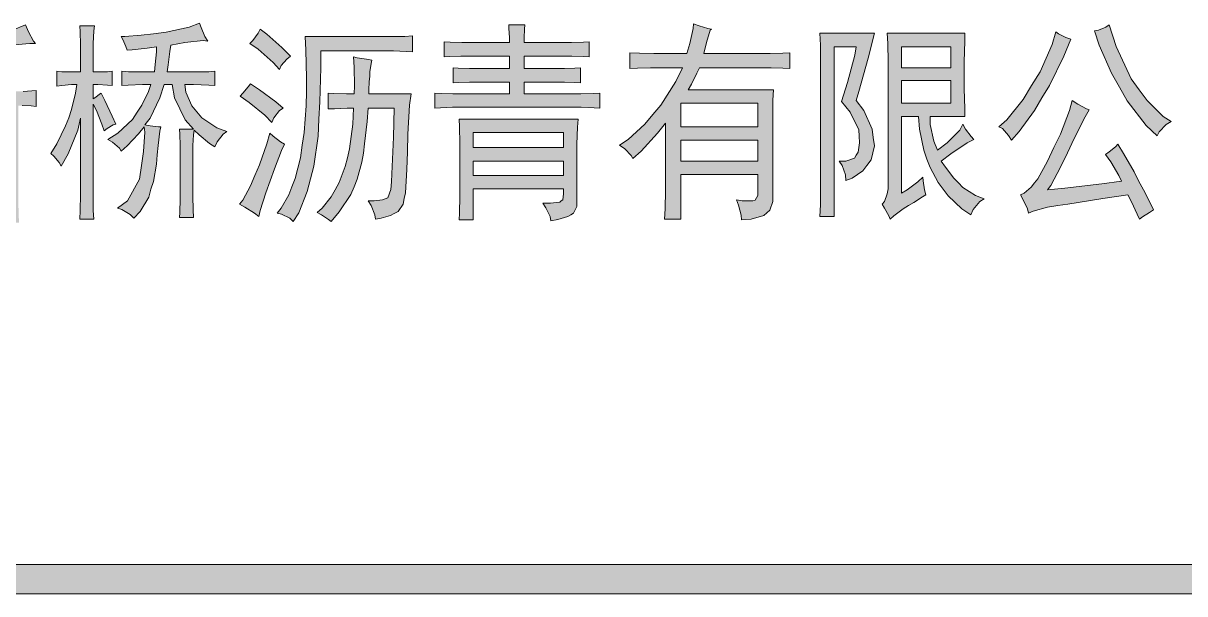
# Model space of a CAD drawing. Header units: millimetres. Extents: x 210 to 63265, y -7201 to 22496.
# Drawn here: x 61355 to 62209, y -2441 to -2022 of the extents above; entities that cross this region are included whole.
import ezdxf

# ---------------------------------------------------------------- set-up
doc = ezdxf.new("R2010")
doc.units = ezdxf.units.MM

msp = doc.modelspace()

# ---------------------------------------------------------------- hatches: boundary and pattern name
h = msp.add_hatch(color=0)
h.dxf.hatch_style = 2
h.paths.add_polyline_path([(61364.11, -2036.69), (61359.99, -2036.69), (61339.96, -2038.48), (61323.85, -2040.45), (61323.85, -2071.93), (61352.12, -2071.93), (61355.16, -2071.93), (61361.42, -2071.58), (61364.64, -2071.22), (61364.64, -2083.03), (61360.89, -2082.67), (61354.27, -2082.31), (61351.58, -2082.31), (61351.58, -2146), (61351.58, -2151.36), (61351.76, -2162.45), (61352.12, -2168.36), (61340.67, -2168.36), (61341.03, -2162.45), (61341.21, -2151.54), (61341.21, -2146.71), (61341.21, -2082.31), (61323.85, -2082.31), (61323.85, -2090.18), (61323.32, -2104.85), (61322.78, -2112.01), (61322.24, -2119.16), (61319.92, -2133.12), (61318.13, -2140.09), (61316.34, -2147.07), (61310.97, -2161.56), (61307.58, -2168.89), (61304.89, -2167.11), (61299.35, -2163.89), (61296.66, -2162.63), (61300.96, -2155.66), (61307.04, -2140.63), (61308.83, -2132.76), (61310.62, -2124.89), (61312.76, -2111.11), (61312.94, -2105.21), (61313.3, -2099.3), (61313.48, -2081.77), (61313.48, -2069.97), (61313.48, -2057.98), (61313.3, -2038.84), (61312.94, -2031.68), (61325.29, -2031.15), (61347.29, -2026.85), (61356.95, -2023.1), (61359.1, -2028.11), (61362.67, -2034.9)])
h = msp.add_hatch(color=0)
h.dxf.hatch_style = 2
h.paths.add_polyline_path([(61414.55, -2100.91), (61412.94, -2095.91), (61409.01, -2086.07), (61406.5, -2081.24), (61406.5, -2141.7), (61406.5, -2147.61), (61406.68, -2159.59), (61407.04, -2165.85), (61396.66, -2165.85), (61397.02, -2159.59), (61397.2, -2147.61), (61397.2, -2141.7), (61397.2, -2091.61), (61395.41, -2100.38), (61388.26, -2117.91), (61383.07, -2126.85), (61381.46, -2124.17), (61377.7, -2119.52), (61375.55, -2117.55), (61379.85, -2110.58), (61386.29, -2097.34), (61388.61, -2091.43), (61390.76, -2085.35), (61393.62, -2073.19), (61394.52, -2066.93), (61390.76, -2066.93), (61383.43, -2067.64), (61379.85, -2068.18), (61379.85, -2057.09), (61383.61, -2057.44), (61392.37, -2057.62), (61397.2, -2057.62), (61397.2, -2042.24), (61397.2, -2037.59), (61397.02, -2028.28), (61396.66, -2023.63), (61407.58, -2023.63), (61407.04, -2027.39), (61406.5, -2036.69), (61406.5, -2042.24), (61406.5, -2057.62), (61410.08, -2057.62), (61417.06, -2057.44), (61420.64, -2057.09), (61420.64, -2067.64), (61417.06, -2067.28), (61410.08, -2066.93), (61406.5, -2066.93), (61406.5, -2077.48), (61408.47, -2076.23), (61411.33, -2074.08), (61412.41, -2073.19), (61415.09, -2078.73), (61420.64, -2090.18), (61423.32, -2095.91), (61421.17, -2096.62), (61416.88, -2099.13)])
h = msp.add_hatch(color=0)
h.dxf.hatch_style = 2
h.paths.add_polyline_path([(61490.76, -2034.9), (61487.54, -2034.55), (61473.95, -2035.98), (61463.57, -2037.94), (61463.03, -2042.6), (61461.6, -2052.43), (61460.89, -2057.62), (61480.39, -2057.62), (61483.61, -2057.62), (61491.66, -2057.44), (61496.13, -2057.09), (61496.13, -2067.64), (61491.66, -2067.28), (61480.39, -2066.93), (61473.95, -2066.93), (61474.66, -2072.47), (61479.13, -2082.49), (61482.89, -2086.96), (61486.47, -2091.43), (61497.56, -2098.77), (61504.89, -2101.45), (61502.21, -2103.42), (61497.74, -2108.96), (61496.13, -2112.72), (61492.19, -2110.22), (61484.5, -2103.96), (61480.92, -2100.38), (61480.39, -2103.78), (61479.85, -2111.65), (61479.85, -2116.3), (61479.85, -2144.74), (61479.85, -2149.04), (61480.21, -2159.06), (61480.39, -2164.6), (61470.01, -2164.6), (61470.37, -2160.84), (61470.55, -2151), (61470.55, -2144.74), (61470.55, -2116.3), (61470.55, -2111.65), (61470.37, -2103.42), (61470.01, -2099.66), (61480.39, -2099.66), (61474.13, -2092.86), (61466.25, -2076.59), (61464.64, -2066.93), (61458.74, -2066.93), (61455.7, -2076.76), (61448.54, -2091.61), (61444.61, -2096.62), (61448.54, -2097.16), (61454.63, -2097.87), (61456.41, -2097.87), (61455.7, -2101.27), (61454.27, -2111.65), (61453.73, -2118.45), (61453.19, -2125.42), (61450.87, -2138.12), (61449.08, -2143.85), (61447.47, -2149.57), (61441.03, -2160.31), (61436.38, -2165.14), (61433.7, -2162.45), (61427.61, -2158.7), (61424.39, -2157.8), (61431.73, -2152.26), (61440.67, -2136.51), (61442.1, -2126.32), (61443.53, -2116.12), (61444.61, -2101.81), (61444.07, -2097.87), (61439.96, -2103.06), (61431.55, -2112.01), (61427.08, -2115.76), (61425.82, -2113.62), (61420.81, -2109.32), (61417.42, -2107.18), (61424.75, -2102.52), (61435.48, -2092.51), (61438.88, -2087.32), (61442.28, -2082.13), (61447.29, -2071.93), (61448.9, -2066.93), (61442.82, -2066.93), (61432.26, -2067.28), (61427.61, -2067.64), (61427.61, -2057.09), (61432.62, -2057.44), (61444.61, -2057.62), (61451.58, -2057.62), (61452.12, -2052.08), (61453.02, -2042.77), (61453.19, -2039.2), (61446.22, -2040.09), (61435.31, -2041.34), (61431.55, -2041.52), (61430.65, -2038.84), (61428.51, -2033.83), (61427.08, -2031.68), (61429.94, -2031.68), (61441.75, -2030.61), (61451.05, -2029.54), (61460.35, -2028.46), (61477.17, -2024.71), (61484.86, -2021.84), (61485.93, -2024.89), (61488.79, -2031.5)])
h = msp.add_hatch(color=0)
h.dxf.hatch_style = 2
h.paths.add_polyline_path([(61724.04, -2023.1), (61723.68, -2026.14), (61723.5, -2032.58), (61723.5, -2035.98), (61753.38, -2035.98), (61758.21, -2035.98), (61767.15, -2035.8), (61771.27, -2035.44), (61771.27, -2046.53), (61767.15, -2046.17), (61758.57, -2045.99), (61753.91, -2045.99), (61723.5, -2045.99), (61723.5, -2055.12), (61749.62, -2055.12), (61753.02, -2055.12), (61760.71, -2054.94), (61764.83, -2054.58), (61764.83, -2065.67), (61760.71, -2065.31), (61753.02, -2065.14), (61749.62, -2065.14), (61723.5, -2065.14), (61723.5, -2073.72), (61759.82, -2073.72), (61765.01, -2073.72), (61774.49, -2073.37), (61778.96, -2073.19), (61778.96, -2084.28), (61774.84, -2083.92), (61765.36, -2083.56), (61759.82, -2083.56), (61675.02, -2083.56), (61670.73, -2083.56), (61661.96, -2083.92), (61657.67, -2084.28), (61657.67, -2073.19), (61662.32, -2073.37), (61670.91, -2073.72), (61675.02, -2073.72), (61712.59, -2073.72), (61712.59, -2065.14), (61687.54, -2065.14), (61683.25, -2065.14), (61675.02, -2065.31), (61671.27, -2065.67), (61671.27, -2054.58), (61675.02, -2054.94), (61683.25, -2055.12), (61687.54, -2055.12), (61712.59, -2055.12), (61712.59, -2045.99), (61681.64, -2045.99), (61676.99, -2045.99), (61668.58, -2046.17), (61664.65, -2046.53), (61664.65, -2035.44), (61669.12, -2035.8), (61677.53, -2035.98), (61681.64, -2035.98), (61712.59, -2035.98), (61712.59, -2032.4), (61712.23, -2025.78), (61712.05, -2023.1)])
h = msp.add_hatch(color=0)
h.paths.add_polyline_path([(61793.63, -2111.47), (61799.89, -2107.18), (61812.05, -2095.91), (61818.14, -2088.93), (61824.04, -2081.95), (61834.95, -2064.78), (61839.78, -2054.58), (61820.28, -2054.58), (61816.35, -2054.58), (61806.87, -2054.94), (61801.14, -2055.12), (61801.14, -2043.49), (61808.3, -2043.85), (61818.85, -2044.03), (61822.43, -2044.03), (61843, -2044.03), (61845.33, -2036.69), (61847.65, -2025.78), (61848.01, -2022.38), (61852.13, -2023.63), (61858.57, -2025.6), (61861.07, -2026.14), (61860.18, -2027.03), (61857.49, -2035.98), (61855.53, -2044.03), (61899.53, -2044.03), (61904.18, -2044.03), (61913.67, -2043.85), (61918.68, -2043.49), (61918.68, -2055.12), (61913.67, -2054.94), (61905.08, -2054.58), (61901.32, -2054.58), (61852.31, -2054.58), (61850.34, -2058.52), (61846.4, -2066.57), (61844.08, -2070.68), (61906.69, -2070.68), (61906.33, -2078.37), (61906.15, -2092.33), (61906.15, -2098.41), (61906.15, -2148.5), (61906.15, -2152.79), (61904.01, -2159.23), (61901.86, -2161.2), (61899.53, -2163.17), (61890.41, -2165.85), (61883.25, -2166.39), (61883.08, -2162.99), (61881.11, -2155.66), (61879.5, -2151.54), (61883.61, -2152.26), (61889.52, -2152.44), (61891.48, -2152.26), (61893.27, -2151.9), (61895.24, -2148.5), (61895.24, -2145.46), (61895.24, -2133.12), (61838.71, -2133.12), (61838.71, -2165.85), (61826.72, -2165.85), (61827.08, -2158.16), (61827.26, -2144.74), (61827.26, -2139.2), (61827.26, -2095.37), (61821.54, -2102.7), (61809.55, -2115.76), (61803.29, -2121.31), (61802.22, -2119.16), (61797.39, -2114.15)])
h.paths.add_polyline_path([(61895.24, -2097.87), (61895.24, -2080.52), (61838.71, -2080.52), (61838.71, -2097.87)])
h.paths.add_polyline_path([(61895.24, -2123.1), (61895.24, -2107.71), (61838.71, -2107.71), (61838.71, -2123.1)])
h = msp.add_hatch(color=0)
h.dxf.hatch_style = 2
h.paths.add_polyline_path([(62153.56, -2023.1), (62158.75, -2038.84), (62169.66, -2062.63), (62175.57, -2070.68), (62181.47, -2078.73), (62193.28, -2090.36), (62199.18, -2094.12), (62195.42, -2096.26), (62190.24, -2101.63), (62188.8, -2104.67), (62180.75, -2096.98), (62166.8, -2078.91), (62161.08, -2068.71), (62155.35, -2058.52), (62146.23, -2037.94), (62142.65, -2027.39), (62145.69, -2026.85), (62151.06, -2024.71)])
h = msp.add_hatch(color=0)
h.dxf.hatch_style = 2
h.paths.add_polyline_path([(61529.4, -2026.14), (61534.23, -2029.89), (61545.32, -2039.73), (61551.59, -2045.99), (61548.9, -2048.14), (61544.79, -2052.97), (61543.54, -2055.83), (61538.88, -2050.65), (61527.97, -2040.99), (61521.71, -2036.69), (61523.86, -2034.55), (61527.79, -2029.18)])
h = msp.add_hatch(color=0)
h.dxf.hatch_style = 2
h.paths.add_polyline_path([(61553.73, -2167.64), (61551.05, -2165.14), (61545.15, -2162.1), (61541.93, -2161.56), (61544.79, -2157.8), (61550.33, -2147.96), (61552.66, -2142.06), (61555.16, -2135.98), (61558.92, -2120.77), (61560.35, -2111.47), (61561.78, -2102.17), (61563.21, -2082.49), (61563.39, -2072.11), (61563.39, -2061.92), (61563.04, -2041.52), (61562.5, -2031.68), (61622.79, -2031.68), (61626.36, -2031.68), (61635.67, -2031.5), (61641.39, -2031.15), (61641.39, -2042.77), (61636.74, -2042.6), (61627.44, -2042.24), (61622.79, -2042.24), (61573.95, -2042.24), (61573.95, -2054.58), (61573.23, -2079.63), (61572.52, -2092.33), (61571.98, -2104.85), (61568.76, -2126.85), (61566.26, -2136.16), (61563.93, -2145.46), (61557.67, -2161.2)])
h = msp.add_hatch(color=0)
h.dxf.hatch_style = 2
h.paths.add_polyline_path([(61981.11, -2029.18), (61976.28, -2047.43), (61969.48, -2072.11), (61967.51, -2078.73), (61973.06, -2086.07), (61979.32, -2099.66), (61980.04, -2105.92), (61980.93, -2112.01), (61978.6, -2122.2), (61975.38, -2126.32), (61972.34, -2130.25), (61964.65, -2135.8), (61960, -2137.41), (61959.64, -2133.29), (61957.32, -2126.32), (61954.99, -2123.1), (61960, -2123.1), (61966.26, -2120.95), (61967.51, -2118.8), (61968.94, -2116.66), (61970.02, -2109.68), (61969.66, -2104.85), (61969.48, -2100.2), (61963.04, -2087.32), (61956.78, -2079.27), (61961.07, -2065.31), (61966.44, -2045.28), (61967.51, -2039.2), (61951.23, -2039.2), (61951.23, -2163.89), (61940.86, -2163.89), (61941.22, -2155.3), (61941.39, -2138.3), (61941.39, -2129.9), (61941.39, -2057.62), (61941.39, -2052.08), (61941.22, -2037.94), (61940.86, -2029.18)])
h = msp.add_hatch(color=0)
h.paths.add_polyline_path([(62047.48, -2029.18), (62047.3, -2034.9), (62046.94, -2050.29), (62046.94, -2060.13), (62046.94, -2069.79), (62047.3, -2084.81), (62047.48, -2090.36), (62021.9, -2090.36), (62021.9, -2096.26), (62024.58, -2108.61), (62027.44, -2115.05), (62034.42, -2109.86), (62043.72, -2100.38), (62045.87, -2095.91), (62048.02, -2099.66), (62052.13, -2105.21), (62054.1, -2107.18), (62049.09, -2109.86), (62037.1, -2117.91), (62030.13, -2123.1), (62033.17, -2127.75), (62039.43, -2135.8), (62042.65, -2139.2), (62045.87, -2142.6), (62055.35, -2148.5), (62061.61, -2151), (62058.39, -2152.79), (62053.56, -2158.7), (62051.77, -2162.63), (62045.33, -2158.16), (62035.13, -2148.68), (62031.38, -2143.85), (62027.8, -2139.02), (62021.9, -2127.93), (62019.57, -2121.67), (62017.25, -2115.23), (62014.03, -2099.66), (62013.31, -2090.36), (62000.79, -2090.36), (62000.79, -2146.71), (62005.08, -2144.21), (62012.95, -2138.3), (62016.53, -2134.9), (62016.71, -2137.77), (62017.78, -2144.21), (62018.68, -2147.96), (62016.17, -2149.39), (62009.91, -2153.51), (62005.98, -2155.84), (62002.04, -2158.34), (61995.24, -2163.35), (61992.56, -2165.85), (61991.48, -2163.35), (61988.44, -2157.8), (61986.65, -2154.76), (61988.26, -2152.79), (61990.41, -2147.25), (61990.95, -2143.49), (61990.95, -2056.37), (61990.95, -2050.29), (61990.77, -2036.69), (61990.41, -2029.18)])
h.paths.add_polyline_path([(62037.1, -2080.52), (62037.1, -2063.88), (62000.79, -2063.88), (62000.79, -2080.52)])
h.paths.add_polyline_path([(62037.1, -2054.58), (62037.1, -2039.2), (62000.79, -2039.2), (62000.79, -2054.58)])
h = msp.add_hatch(color=0)
h.dxf.hatch_style = 2
h.paths.add_polyline_path([(62125.3, -2033.65), (62120.11, -2045.99), (62109.55, -2067.64), (62104.01, -2076.76), (62098.64, -2086.07), (62087.37, -2101.45), (62081.83, -2107.71), (62079.5, -2104.31), (62075.03, -2099.3), (62072.52, -2097.87), (62078.25, -2092.86), (62090.23, -2077.84), (62096.5, -2067.64), (62102.76, -2057.44), (62111.7, -2037.59), (62114.38, -2028.11), (62116.35, -2029.54), (62121.72, -2032.4)])
h = msp.add_hatch(color=0)
h.dxf.hatch_style = 2
h.paths.add_polyline_path([(61614.2, -2165.85), (61613.66, -2162.63), (61610.98, -2155.84), (61608.65, -2152.26), (61613.13, -2152.26), (61619.39, -2151.54), (61621.18, -2151), (61623.14, -2150.29), (61625.47, -2144.03), (61625.83, -2138.3), (61626.18, -2132.58), (61627.26, -2105.57), (61627.79, -2084.28), (61608.65, -2084.28), (61607.94, -2094.12), (61606.15, -2110.58), (61605.25, -2117.37), (61604.18, -2123.99), (61600.78, -2136.34), (61598.46, -2142.06), (61595.95, -2147.78), (61587.54, -2160.49), (61581.46, -2167.64), (61579.67, -2166.03), (61574.48, -2162.63), (61571.26, -2160.84), (61575.02, -2157.8), (61581.64, -2149.39), (61584.5, -2144.21), (61587.36, -2138.84), (61591.84, -2127.21), (61593.45, -2120.77), (61595.06, -2114.15), (61597.38, -2095.91), (61597.92, -2084.28), (61593.27, -2084.28), (61583.97, -2084.64), (61579.31, -2084.81), (61579.31, -2073.19), (61583.43, -2073.37), (61592.91, -2073.72), (61598.46, -2073.72), (61598.63, -2067.82), (61598.46, -2054.22), (61597.92, -2046.53), (61600.78, -2047.25), (61607.58, -2048.32), (61611.52, -2049.04), (61610.98, -2051.54), (61610.08, -2057.44), (61609.91, -2061.02), (61609.55, -2064.6), (61609.19, -2071.04), (61609.19, -2073.72), (61640.32, -2073.72), (61639.24, -2082.13), (61637.81, -2103.42), (61637.63, -2116.3), (61637.28, -2129.36), (61636.2, -2146.53), (61635.31, -2150.65), (61634.59, -2154.76), (61630.84, -2160.31), (61627.97, -2161.74), (61625.11, -2163.17), (61618.31, -2165.14)])
h = msp.add_hatch(color=0)
h.dxf.hatch_style = 2
h.paths.add_polyline_path([(61522.25, -2066.39), (61528.87, -2070.68), (61540.85, -2079.63), (61546.22, -2084.28), (61543.54, -2086.07), (61539.42, -2091.43), (61537.99, -2094.83), (61532.8, -2089.47), (61521.17, -2079.98), (61514.73, -2075.51), (61516.52, -2073.19), (61520.46, -2068.54)])
h = msp.add_hatch(color=0)
h.dxf.hatch_style = 2
h.paths.add_polyline_path([(62162.69, -2137.95), (62160.54, -2133.65), (62154.64, -2123.81), (62150.88, -2118.27), (62153.56, -2116.3), (62158.21, -2112.72), (62160, -2110.75), (62164.12, -2117.55), (62171.81, -2130.97), (62175.21, -2137.77), (62178.79, -2144.39), (62184.15, -2154.94), (62186.12, -2159.06), (62183.08, -2160.84), (62178.07, -2164.24), (62175.75, -2165.85), (62174.14, -2162.1), (62169.84, -2153.15), (62167.16, -2147.96), (62148.91, -2150.65), (62123.15, -2154.76), (62115.82, -2155.84), (62108.3, -2157.09), (62097.57, -2159.95), (62094.17, -2161.56), (62093.45, -2158.34), (62090.41, -2151.54), (62088.27, -2147.96), (62090.95, -2146.71), (62096.14, -2142.24), (62098.64, -2139.2), (62100.97, -2136.16), (62108.3, -2123.1), (62112.95, -2113.26), (62117.78, -2103.42), (62124.4, -2086.07), (62126.37, -2078.73), (62130.49, -2081.42), (62136.75, -2084.81), (62138.89, -2085.53), (62135.85, -2090.72), (62127.8, -2106.46), (62122.79, -2117.02), (62117.78, -2127.57), (62110.63, -2141.17), (62108.3, -2144.21), (62120.82, -2142.95), (62148.02, -2139.91)])
h = msp.add_hatch(color=0)
h.paths.add_polyline_path([(61737.1, -2154.05), (61742.82, -2154.05), (61749.62, -2153.33), (61750.69, -2152.44), (61751.77, -2151.72), (61752.48, -2147.25), (61752.3, -2143.49), (61685.93, -2143.49), (61685.93, -2166.39), (61675.56, -2166.39), (61675.92, -2161.56), (61676.1, -2148.86), (61676.1, -2141.17), (61676.1, -2117.02), (61676.1, -2110.22), (61675.92, -2097.87), (61675.56, -2092.33), (61763.22, -2092.33), (61762.68, -2098.23), (61762.14, -2110.75), (61762.14, -2117.55), (61762.14, -2152.79), (61762.14, -2156.55), (61759.82, -2161.56), (61757.67, -2162.63), (61755.52, -2163.89), (61748.19, -2166.03), (61743, -2167.11), (61742.47, -2163.89), (61739.42, -2157.45)])
h.paths.add_polyline_path([(61752.3, -2113.26), (61752.3, -2102.17), (61685.93, -2102.17), (61685.93, -2113.26)])
h.paths.add_polyline_path([(61752.3, -2133.65), (61752.3, -2123.1), (61685.93, -2123.1), (61685.93, -2133.65)])
h = msp.add_hatch(color=0)
h.dxf.hatch_style = 2
h.paths.add_polyline_path([(61547.29, -2110.75), (61545.15, -2115.41), (61539.78, -2128.82), (61536.74, -2137.77), (61533.52, -2146.53), (61529.4, -2159.59), (61528.33, -2163.89), (61525.29, -2161.56), (61518.13, -2156.91), (61514.2, -2154.76), (61516.52, -2151.9), (61522.25, -2141.34), (61525.47, -2133.65), (61528.87, -2125.96), (61534.23, -2110.58), (61536.38, -2102.7), (61538.88, -2104.85), (61544.25, -2108.96)])
h = msp.add_hatch(color=0)
h.dxf.hatch_style = 2
h.paths.add_polyline_path([(60271.96, -2441.17), (60271.96, -2419.7), (62773.96, -2419.7), (62773.96, -2441.17)])

# ---------------------------------------------------------------- linework, layer by layer
at = {"color": 0, "lineweight": 0}
for points in [[(61347.29, -2026.85), (61356.95, -2023.1), (61359.1, -2028.11), (61362.67, -2034.9), (61364.11, -2036.69), (61359.99, -2036.69), (61339.96, -2038.48)], [(61355.16, -2071.93), (61361.42, -2071.58), (61364.64, -2071.22), (61364.64, -2083.03), (61360.89, -2082.67), (61354.27, -2082.31)]]:
    msp.add_lwpolyline(points, dxfattribs=at)
for points in [[(61414.55, -2100.91), (61412.94, -2095.91), (61409.01, -2086.07), (61406.5, -2081.24), (61406.5, -2141.7), (61406.5, -2147.61), (61406.68, -2159.59), (61407.04, -2165.85), (61396.66, -2165.85), (61397.02, -2159.59), (61397.2, -2147.61), (61397.2, -2141.7), (61397.2, -2091.61), (61395.41, -2100.38), (61388.26, -2117.91), (61383.07, -2126.85), (61381.46, -2124.17), (61377.7, -2119.52), (61375.55, -2117.55), (61379.85, -2110.58), (61386.29, -2097.34), (61388.61, -2091.43), (61390.76, -2085.35), (61393.62, -2073.19), (61394.52, -2066.93), (61390.76, -2066.93), (61383.43, -2067.64), (61379.85, -2068.18), (61379.85, -2057.09), (61383.61, -2057.44), (61392.37, -2057.62), (61397.2, -2057.62), (61397.2, -2042.24), (61397.2, -2037.59), (61397.02, -2028.28), (61396.66, -2023.63), (61407.58, -2023.63), (61407.04, -2027.39), (61406.5, -2036.69), (61406.5, -2042.24), (61406.5, -2057.62), (61410.08, -2057.62), (61417.06, -2057.44), (61420.64, -2057.09), (61420.64, -2067.64), (61417.06, -2067.28), (61410.08, -2066.93), (61406.5, -2066.93), (61406.5, -2077.48), (61408.47, -2076.23), (61411.33, -2074.08), (61412.41, -2073.19), (61415.09, -2078.73), (61420.64, -2090.18), (61423.32, -2095.91), (61421.17, -2096.62), (61416.88, -2099.13)], [(61490.76, -2034.9), (61487.54, -2034.55), (61473.95, -2035.98), (61463.57, -2037.94), (61463.03, -2042.6), (61461.6, -2052.43), (61460.89, -2057.62), (61480.39, -2057.62), (61483.61, -2057.62), (61491.66, -2057.44), (61496.13, -2057.09), (61496.13, -2067.64), (61491.66, -2067.28), (61480.39, -2066.93), (61473.95, -2066.93), (61474.66, -2072.47), (61479.13, -2082.49), (61482.89, -2086.96), (61486.47, -2091.43), (61497.56, -2098.77), (61504.89, -2101.45), (61502.21, -2103.42), (61497.74, -2108.96), (61496.13, -2112.72), (61492.19, -2110.22), (61484.5, -2103.96), (61480.92, -2100.38), (61480.39, -2103.78), (61479.85, -2111.65), (61479.85, -2116.3), (61479.85, -2144.74), (61479.85, -2149.04), (61480.21, -2159.06), (61480.39, -2164.6), (61470.01, -2164.6), (61470.37, -2160.84), (61470.55, -2151), (61470.55, -2144.74), (61470.55, -2116.3), (61470.55, -2111.65), (61470.37, -2103.42), (61470.01, -2099.66), (61480.39, -2099.66), (61474.13, -2092.86), (61466.25, -2076.59), (61464.64, -2066.93), (61458.74, -2066.93), (61455.7, -2076.76), (61448.54, -2091.61), (61444.61, -2096.62), (61448.54, -2097.16), (61454.63, -2097.87), (61456.41, -2097.87), (61455.7, -2101.27), (61454.27, -2111.65), (61453.73, -2118.45), (61453.19, -2125.42), (61450.87, -2138.12), (61449.08, -2143.85), (61447.47, -2149.57), (61441.03, -2160.31), (61436.38, -2165.14), (61433.7, -2162.45), (61427.61, -2158.7), (61424.39, -2157.8), (61431.73, -2152.26), (61440.67, -2136.51), (61442.1, -2126.32), (61443.53, -2116.12), (61444.61, -2101.81), (61444.07, -2097.87), (61439.96, -2103.06), (61431.55, -2112.01), (61427.08, -2115.76), (61425.82, -2113.62), (61420.81, -2109.32), (61417.42, -2107.18), (61424.75, -2102.52), (61435.48, -2092.51), (61438.88, -2087.32), (61442.28, -2082.13), (61447.29, -2071.93), (61448.9, -2066.93), (61442.82, -2066.93), (61432.26, -2067.28), (61427.61, -2067.64), (61427.61, -2057.09), (61432.62, -2057.44), (61444.61, -2057.62), (61451.58, -2057.62), (61452.12, -2052.08), (61453.02, -2042.77), (61453.19, -2039.2), (61446.22, -2040.09), (61435.31, -2041.34), (61431.55, -2041.52), (61430.65, -2038.84), (61428.51, -2033.83), (61427.08, -2031.68), (61429.94, -2031.68), (61441.75, -2030.61), (61451.05, -2029.54), (61460.35, -2028.46), (61477.17, -2024.71), (61484.86, -2021.84), (61485.93, -2024.89), (61488.79, -2031.5)], [(61724.04, -2023.1), (61723.68, -2026.14), (61723.5, -2032.58), (61723.5, -2035.98), (61753.38, -2035.98), (61758.21, -2035.98), (61767.15, -2035.8), (61771.27, -2035.44), (61771.27, -2046.53), (61767.15, -2046.17), (61758.57, -2045.99), (61753.91, -2045.99), (61723.5, -2045.99), (61723.5, -2055.12), (61749.62, -2055.12), (61753.02, -2055.12), (61760.71, -2054.94), (61764.83, -2054.58), (61764.83, -2065.67), (61760.71, -2065.31), (61753.02, -2065.14), (61749.62, -2065.14), (61723.5, -2065.14), (61723.5, -2073.72), (61759.82, -2073.72), (61765.01, -2073.72), (61774.49, -2073.37), (61778.96, -2073.19), (61778.96, -2084.28), (61774.84, -2083.92), (61765.36, -2083.56), (61759.82, -2083.56), (61675.02, -2083.56), (61670.73, -2083.56), (61661.96, -2083.92), (61657.67, -2084.28), (61657.67, -2073.19), (61662.32, -2073.37), (61670.91, -2073.72), (61675.02, -2073.72), (61712.59, -2073.72), (61712.59, -2065.14), (61687.54, -2065.14), (61683.25, -2065.14), (61675.02, -2065.31), (61671.27, -2065.67), (61671.27, -2054.58), (61675.02, -2054.94), (61683.25, -2055.12), (61687.54, -2055.12), (61712.59, -2055.12), (61712.59, -2045.99), (61681.64, -2045.99), (61676.99, -2045.99), (61668.58, -2046.17), (61664.65, -2046.53), (61664.65, -2035.44), (61669.12, -2035.8), (61677.53, -2035.98), (61681.64, -2035.98), (61712.59, -2035.98), (61712.59, -2032.4), (61712.23, -2025.78), (61712.05, -2023.1)], [(61793.63, -2111.47), (61799.89, -2107.18), (61812.05, -2095.91), (61818.14, -2088.93), (61824.04, -2081.95), (61834.95, -2064.78), (61839.78, -2054.58), (61820.28, -2054.58), (61816.35, -2054.58), (61806.87, -2054.94), (61801.14, -2055.12), (61801.14, -2043.49), (61808.3, -2043.85), (61818.85, -2044.03), (61822.43, -2044.03), (61843, -2044.03), (61845.33, -2036.69), (61847.65, -2025.78), (61848.01, -2022.38), (61852.13, -2023.63), (61858.57, -2025.6), (61861.07, -2026.14), (61860.18, -2027.03), (61857.49, -2035.98), (61855.53, -2044.03), (61899.53, -2044.03), (61904.18, -2044.03), (61913.67, -2043.85), (61918.68, -2043.49), (61918.68, -2055.12), (61913.67, -2054.94), (61905.08, -2054.58), (61901.32, -2054.58), (61852.31, -2054.58), (61850.34, -2058.52), (61846.4, -2066.57), (61844.08, -2070.68), (61906.69, -2070.68), (61906.33, -2078.37), (61906.15, -2092.33), (61906.15, -2098.41), (61906.15, -2148.5), (61906.15, -2152.79), (61904.01, -2159.23), (61901.86, -2161.2), (61899.53, -2163.17), (61890.41, -2165.85), (61883.25, -2166.39), (61883.08, -2162.99), (61881.11, -2155.66), (61879.5, -2151.54), (61883.61, -2152.26), (61889.52, -2152.44), (61891.48, -2152.26), (61893.27, -2151.9), (61895.24, -2148.5), (61895.24, -2145.46), (61895.24, -2133.12), (61838.71, -2133.12), (61838.71, -2165.85), (61826.72, -2165.85), (61827.08, -2158.16), (61827.26, -2144.74), (61827.26, -2139.2), (61827.26, -2095.37), (61821.54, -2102.7), (61809.55, -2115.76), (61803.29, -2121.31), (61802.22, -2119.16), (61797.39, -2114.15)], [(62153.56, -2023.1), (62158.75, -2038.84), (62169.66, -2062.63), (62175.57, -2070.68), (62181.47, -2078.73), (62193.28, -2090.36), (62199.18, -2094.12), (62195.42, -2096.26), (62190.24, -2101.63), (62188.8, -2104.67), (62180.75, -2096.98), (62166.8, -2078.91), (62161.08, -2068.71), (62155.35, -2058.52), (62146.23, -2037.94), (62142.65, -2027.39), (62145.69, -2026.85), (62151.06, -2024.71)], [(61529.4, -2026.14), (61534.23, -2029.89), (61545.32, -2039.73), (61551.59, -2045.99), (61548.9, -2048.14), (61544.79, -2052.97), (61543.54, -2055.83), (61538.88, -2050.65), (61527.97, -2040.99), (61521.71, -2036.69), (61523.86, -2034.55), (61527.79, -2029.18)], [(61553.73, -2167.64), (61551.05, -2165.14), (61545.15, -2162.1), (61541.93, -2161.56), (61544.79, -2157.8), (61550.33, -2147.96), (61552.66, -2142.06), (61555.16, -2135.98), (61558.92, -2120.77), (61560.35, -2111.47), (61561.78, -2102.17), (61563.21, -2082.49), (61563.39, -2072.11), (61563.39, -2061.92), (61563.04, -2041.52), (61562.5, -2031.68), (61622.79, -2031.68), (61626.36, -2031.68), (61635.67, -2031.5), (61641.39, -2031.15), (61641.39, -2042.77), (61636.74, -2042.6), (61627.44, -2042.24), (61622.79, -2042.24), (61573.95, -2042.24), (61573.95, -2054.58), (61573.23, -2079.63), (61572.52, -2092.33), (61571.98, -2104.85), (61568.76, -2126.85), (61566.26, -2136.16), (61563.93, -2145.46), (61557.67, -2161.2)], [(61981.11, -2029.18), (61976.28, -2047.43), (61969.48, -2072.11), (61967.51, -2078.73), (61973.06, -2086.07), (61979.32, -2099.66), (61980.04, -2105.92), (61980.93, -2112.01), (61978.6, -2122.2), (61975.38, -2126.32), (61972.34, -2130.25), (61964.65, -2135.8), (61960, -2137.41), (61959.64, -2133.29), (61957.32, -2126.32), (61954.99, -2123.1), (61960, -2123.1), (61966.26, -2120.95), (61967.51, -2118.8), (61968.94, -2116.66), (61970.02, -2109.68), (61969.66, -2104.85), (61969.48, -2100.2), (61963.04, -2087.32), (61956.78, -2079.27), (61961.07, -2065.31), (61966.44, -2045.28), (61967.51, -2039.2), (61951.23, -2039.2), (61951.23, -2163.89), (61940.86, -2163.89), (61941.22, -2155.3), (61941.39, -2138.3), (61941.39, -2129.9), (61941.39, -2057.62), (61941.39, -2052.08), (61941.22, -2037.94), (61940.86, -2029.18)], [(62047.48, -2029.18), (62047.3, -2034.9), (62046.94, -2050.29), (62046.94, -2060.13), (62046.94, -2069.79), (62047.3, -2084.81), (62047.48, -2090.36), (62021.9, -2090.36), (62021.9, -2096.26), (62024.58, -2108.61), (62027.44, -2115.05), (62034.42, -2109.86), (62043.72, -2100.38), (62045.87, -2095.91), (62048.02, -2099.66), (62052.13, -2105.21), (62054.1, -2107.18), (62049.09, -2109.86), (62037.1, -2117.91), (62030.13, -2123.1), (62033.17, -2127.75), (62039.43, -2135.8), (62042.65, -2139.2), (62045.87, -2142.6), (62055.35, -2148.5), (62061.61, -2151), (62058.39, -2152.79), (62053.56, -2158.7), (62051.77, -2162.63), (62045.33, -2158.16), (62035.13, -2148.68), (62031.38, -2143.85), (62027.8, -2139.02), (62021.9, -2127.93), (62019.57, -2121.67), (62017.25, -2115.23), (62014.03, -2099.66), (62013.31, -2090.36), (62000.79, -2090.36), (62000.79, -2146.71), (62005.08, -2144.21), (62012.95, -2138.3), (62016.53, -2134.9), (62016.71, -2137.77), (62017.78, -2144.21), (62018.68, -2147.96), (62016.17, -2149.39), (62009.91, -2153.51), (62005.98, -2155.84), (62002.04, -2158.34), (61995.24, -2163.35), (61992.56, -2165.85), (61991.48, -2163.35), (61988.44, -2157.8), (61986.65, -2154.76), (61988.26, -2152.79), (61990.41, -2147.25), (61990.95, -2143.49), (61990.95, -2056.37), (61990.95, -2050.29), (61990.77, -2036.69), (61990.41, -2029.18)], [(62125.3, -2033.65), (62120.11, -2045.99), (62109.55, -2067.64), (62104.01, -2076.76), (62098.64, -2086.07), (62087.37, -2101.45), (62081.83, -2107.71), (62079.5, -2104.31), (62075.03, -2099.3), (62072.52, -2097.87), (62078.25, -2092.86), (62090.23, -2077.84), (62096.5, -2067.64), (62102.76, -2057.44), (62111.7, -2037.59), (62114.38, -2028.11), (62116.35, -2029.54), (62121.72, -2032.4)], [(62037.1, -2054.58), (62037.1, -2039.2), (62000.79, -2039.2), (62000.79, -2054.58)], [(61614.2, -2165.85), (61613.66, -2162.63), (61610.98, -2155.84), (61608.65, -2152.26), (61613.13, -2152.26), (61619.39, -2151.54), (61621.18, -2151), (61623.14, -2150.29), (61625.47, -2144.03), (61625.83, -2138.3), (61626.18, -2132.58), (61627.26, -2105.57), (61627.79, -2084.28), (61608.65, -2084.28), (61607.94, -2094.12), (61606.15, -2110.58), (61605.25, -2117.37), (61604.18, -2123.99), (61600.78, -2136.34), (61598.46, -2142.06), (61595.95, -2147.78), (61587.54, -2160.49), (61581.46, -2167.64), (61579.67, -2166.03), (61574.48, -2162.63), (61571.26, -2160.84), (61575.02, -2157.8), (61581.64, -2149.39), (61584.5, -2144.21), (61587.36, -2138.84), (61591.84, -2127.21), (61593.45, -2120.77), (61595.06, -2114.15), (61597.38, -2095.91), (61597.92, -2084.28), (61593.27, -2084.28), (61583.97, -2084.64), (61579.31, -2084.81), (61579.31, -2073.19), (61583.43, -2073.37), (61592.91, -2073.72), (61598.46, -2073.72), (61598.63, -2067.82), (61598.46, -2054.22), (61597.92, -2046.53), (61600.78, -2047.25), (61607.58, -2048.32), (61611.52, -2049.04), (61610.98, -2051.54), (61610.08, -2057.44), (61609.91, -2061.02), (61609.55, -2064.6), (61609.19, -2071.04), (61609.19, -2073.72), (61640.32, -2073.72), (61639.24, -2082.13), (61637.81, -2103.42), (61637.63, -2116.3), (61637.28, -2129.36), (61636.2, -2146.53), (61635.31, -2150.65), (61634.59, -2154.76), (61630.84, -2160.31), (61627.97, -2161.74), (61625.11, -2163.17), (61618.31, -2165.14)], [(61522.25, -2066.39), (61528.87, -2070.68), (61540.85, -2079.63), (61546.22, -2084.28), (61543.54, -2086.07), (61539.42, -2091.43), (61537.99, -2094.83), (61532.8, -2089.47), (61521.17, -2079.98), (61514.73, -2075.51), (61516.52, -2073.19), (61520.46, -2068.54)], [(62037.1, -2080.52), (62037.1, -2063.88), (62000.79, -2063.88), (62000.79, -2080.52)], [(61895.24, -2097.87), (61895.24, -2080.52), (61838.71, -2080.52), (61838.71, -2097.87)], [(62162.69, -2137.95), (62160.54, -2133.65), (62154.64, -2123.81), (62150.88, -2118.27), (62153.56, -2116.3), (62158.21, -2112.72), (62160, -2110.75), (62164.12, -2117.55), (62171.81, -2130.97), (62175.21, -2137.77), (62178.79, -2144.39), (62184.15, -2154.94), (62186.12, -2159.06), (62183.08, -2160.84), (62178.07, -2164.24), (62175.75, -2165.85), (62174.14, -2162.1), (62169.84, -2153.15), (62167.16, -2147.96), (62148.91, -2150.65), (62123.15, -2154.76), (62115.82, -2155.84), (62108.3, -2157.09), (62097.57, -2159.95), (62094.17, -2161.56), (62093.45, -2158.34), (62090.41, -2151.54), (62088.27, -2147.96), (62090.95, -2146.71), (62096.14, -2142.24), (62098.64, -2139.2), (62100.97, -2136.16), (62108.3, -2123.1), (62112.95, -2113.26), (62117.78, -2103.42), (62124.4, -2086.07), (62126.37, -2078.73), (62130.49, -2081.42), (62136.75, -2084.81), (62138.89, -2085.53), (62135.85, -2090.72), (62127.8, -2106.46), (62122.79, -2117.02), (62117.78, -2127.57), (62110.63, -2141.17), (62108.3, -2144.21), (62120.82, -2142.95), (62148.02, -2139.91)], [(61737.1, -2154.05), (61742.82, -2154.05), (61749.62, -2153.33), (61750.69, -2152.44), (61751.77, -2151.72), (61752.48, -2147.25), (61752.3, -2143.49), (61685.93, -2143.49), (61685.93, -2166.39), (61675.56, -2166.39), (61675.92, -2161.56), (61676.1, -2148.86), (61676.1, -2141.17), (61676.1, -2117.02), (61676.1, -2110.22), (61675.92, -2097.87), (61675.56, -2092.33), (61763.22, -2092.33), (61762.68, -2098.23), (61762.14, -2110.75), (61762.14, -2117.55), (61762.14, -2152.79), (61762.14, -2156.55), (61759.82, -2161.56), (61757.67, -2162.63), (61755.52, -2163.89), (61748.19, -2166.03), (61743, -2167.11), (61742.47, -2163.89), (61739.42, -2157.45)], [(61547.29, -2110.75), (61545.15, -2115.41), (61539.78, -2128.82), (61536.74, -2137.77), (61533.52, -2146.53), (61529.4, -2159.59), (61528.33, -2163.89), (61525.29, -2161.56), (61518.13, -2156.91), (61514.2, -2154.76), (61516.52, -2151.9), (61522.25, -2141.34), (61525.47, -2133.65), (61528.87, -2125.96), (61534.23, -2110.58), (61536.38, -2102.7), (61538.88, -2104.85), (61544.25, -2108.96)], [(61752.3, -2113.26), (61752.3, -2102.17), (61685.93, -2102.17), (61685.93, -2113.26)], [(61895.24, -2123.1), (61895.24, -2107.71), (61838.71, -2107.71), (61838.71, -2123.1)], [(61752.3, -2133.65), (61752.3, -2123.1), (61685.93, -2123.1), (61685.93, -2133.65)], [(60271.96, -2441.17), (60271.96, -2419.7), (62773.96, -2419.7), (62773.96, -2441.17)]]:
    msp.add_lwpolyline(points, close=True, dxfattribs=at)

doc.saveas('drawing.dxf')
